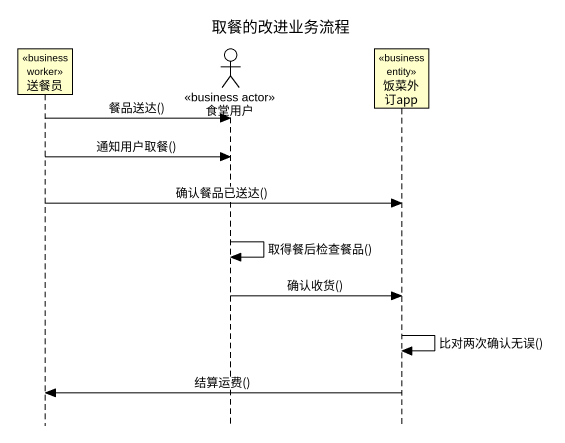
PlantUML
@startuml
title 取餐的改进业务流程
hide footbox
participant 送餐员 <<business worker>>
actor 食堂用户 <<business actor>>
participant 饭菜外订app <<business entity>>

送餐员 -> 食堂用户 : 餐品送达()
送餐员 -> 食堂用户 : 通知用户取餐()
送餐员 -> 饭菜外订app : 确认餐品已送达()
食堂用户 -> 食堂用户 : 取得餐后检查餐品()
食堂用户 -> 饭菜外订app : 确认收货()
饭菜外订app -> 饭菜外订app : 比对两次确认无误()
饭菜外订app -> 送餐员 : 结算运费()
@enduml
